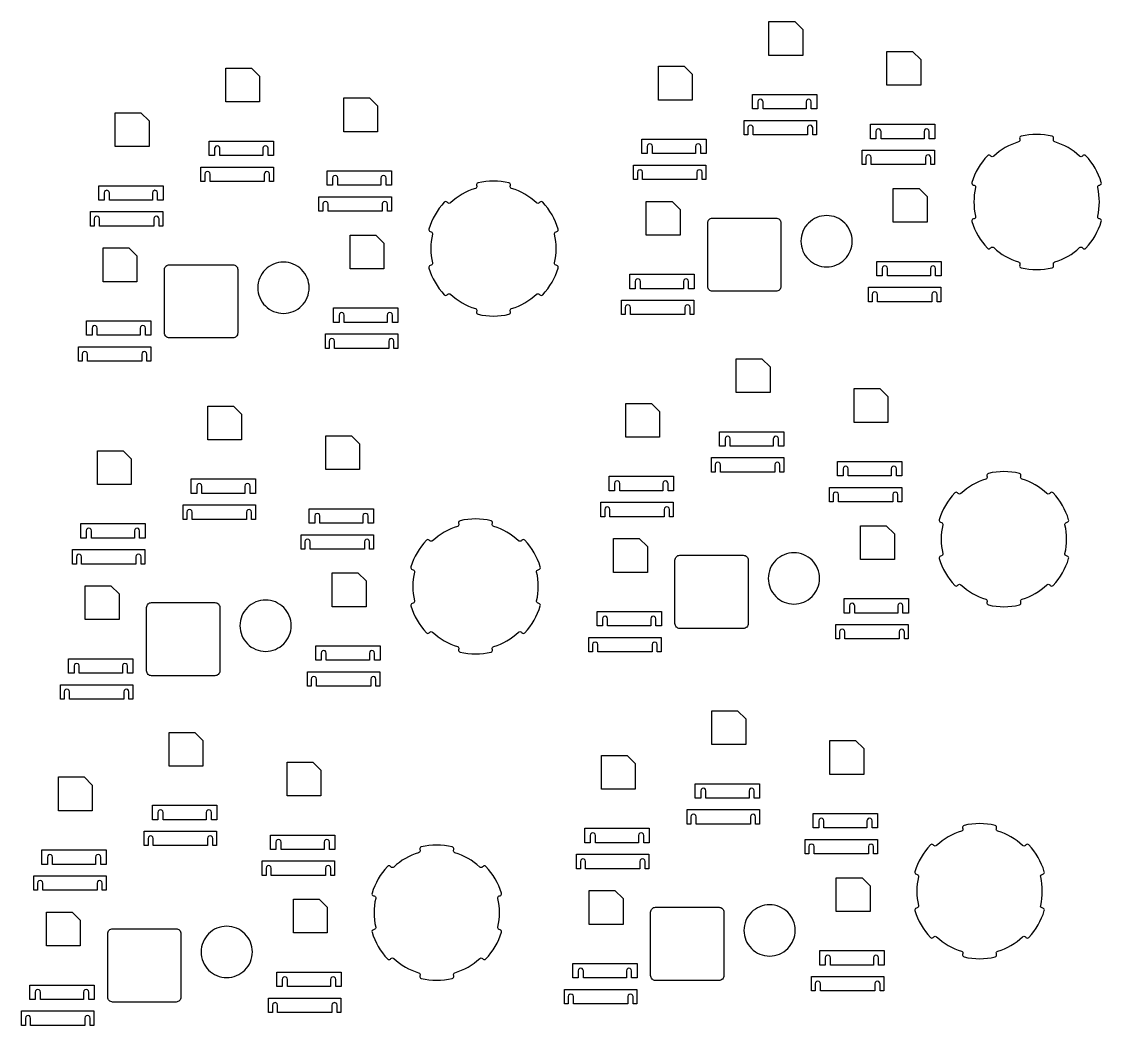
# Model space of a CAD drawing. Header units: metres. Extents: x 0 to 2897, y 0 to 2675.
# Drawn here: x 55 to 1398, y 1372 to 2621 of the extents above; entities that cross this region are included whole.
import ezdxf

# ---------------------------------------------------------------- set-up
doc = ezdxf.new("R2010")
doc.units = ezdxf.units.M

msp = doc.modelspace()

# ---------------------------------------------------------------- linework, layer by layer
at = {"color": 7}
for points in [[(984.263, 2620.927), (1016.263, 2620.927), (1026.263, 2610.927), (1026.263, 2578.927), (984.263, 2578.927), (984.263, 2620.927)], [(1130.99, 2583.915), (1162.99, 2583.915), (1172.99, 2573.915), (1172.99, 2541.915), (1130.99, 2541.915), (1130.99, 2583.915)], [(846.789, 2565.409), (878.789, 2565.409), (888.789, 2555.409), (888.789, 2523.409), (846.789, 2523.409), (846.789, 2565.409)], [(308.848, 2562.974), (340.848, 2562.974), (350.848, 2552.974), (350.848, 2520.974), (308.848, 2520.974), (308.848, 2562.974)], [(455.575, 2525.962), (487.575, 2525.962), (497.575, 2515.962), (497.575, 2483.962), (455.575, 2483.962), (455.575, 2525.962)], [(171.374, 2507.456), (203.374, 2507.456), (213.374, 2497.456), (213.374, 2465.456), (171.374, 2465.456), (171.374, 2507.456)], [(1138.921, 2413.394), (1170.921, 2413.394), (1180.921, 2403.394), (1180.921, 2371.394), (1138.921, 2371.394), (1138.921, 2413.394)], [(831.751, 2397.356), (863.751, 2397.356), (873.751, 2387.356), (873.751, 2355.356), (831.751, 2355.356), (831.751, 2397.356)], [(463.506, 2355.441), (495.506, 2355.441), (505.506, 2345.441), (505.506, 2313.441), (463.506, 2313.441), (463.506, 2355.441)], [(156.336, 2339.403), (188.336, 2339.403), (198.336, 2329.403), (198.336, 2297.403), (156.336, 2297.403), (156.336, 2339.403)], [(943.588, 2201.526), (975.588, 2201.526), (985.588, 2191.526), (985.588, 2159.526), (943.588, 2159.526), (943.588, 2201.526)], [(1090.315, 2164.514), (1122.315, 2164.514), (1132.315, 2154.514), (1132.315, 2122.514), (1090.315, 2122.514), (1090.315, 2164.514)], [(286.557, 2142.716), (318.557, 2142.716), (328.557, 2132.716), (328.557, 2100.716), (286.557, 2100.716), (286.557, 2142.716)], [(806.114, 2146.008), (838.114, 2146.008), (848.114, 2136.008), (848.114, 2104.008), (806.114, 2104.008), (806.114, 2146.008)], [(433.284, 2105.704), (465.284, 2105.704), (475.284, 2095.704), (475.284, 2063.704), (433.284, 2063.704), (433.284, 2105.704)], [(149.083, 2087.198), (181.083, 2087.198), (191.083, 2077.198), (191.083, 2045.198), (149.083, 2045.198), (149.083, 2087.198)], [(1098.246, 1993.993), (1130.246, 1993.993), (1140.246, 1983.993), (1140.246, 1951.993), (1098.246, 1951.993), (1098.246, 1993.993)], [(791.076, 1977.955), (823.076, 1977.955), (833.076, 1967.955), (833.076, 1935.955), (791.076, 1935.955), (791.076, 1977.955)], [(441.215, 1935.183), (473.215, 1935.183), (483.215, 1925.183), (483.215, 1893.183), (441.215, 1893.183), (441.215, 1935.183)], [(134.045, 1919.145), (166.045, 1919.145), (176.045, 1909.145), (176.045, 1877.145), (134.045, 1877.145), (134.045, 1919.145)], [(913.342, 1763.738), (945.342, 1763.738), (955.342, 1753.738), (955.342, 1721.738), (913.342, 1721.738), (913.342, 1763.738)], [(238.262, 1736.933), (270.262, 1736.933), (280.262, 1726.933), (280.262, 1694.933), (238.262, 1694.933), (238.262, 1736.933)], [(1060.069, 1726.726), (1092.069, 1726.726), (1102.069, 1716.726), (1102.069, 1684.726), (1060.069, 1684.726), (1060.069, 1726.726)], [(775.868, 1708.22), (807.868, 1708.22), (817.868, 1698.22), (817.868, 1666.22), (775.868, 1666.22), (775.868, 1708.22)], [(384.989, 1699.921), (416.989, 1699.921), (426.989, 1689.921), (426.989, 1657.921), (384.989, 1657.921), (384.989, 1699.921)], [(100.788, 1681.415), (132.788, 1681.415), (142.788, 1671.415), (142.788, 1639.415), (100.788, 1639.415), (100.788, 1681.415)], [(1068, 1556.205), (1100, 1556.205), (1110, 1546.205), (1110, 1514.205), (1068, 1514.205), (1068, 1556.205)], [(760.83, 1540.167), (792.83, 1540.167), (802.83, 1530.167), (802.83, 1498.167), (760.83, 1498.167), (760.83, 1540.167)], [(392.92, 1529.4), (424.92, 1529.4), (434.92, 1519.4), (434.92, 1487.4), (392.92, 1487.4), (392.92, 1529.4)], [(85.75, 1513.362), (117.75, 1513.362), (127.75, 1503.362), (127.75, 1471.362), (85.75, 1471.362), (85.75, 1513.362)]]:
    msp.add_lwpolyline(points, close=True, dxfattribs=at)
for points in [[(970.397, 2521.283), (970.397, 2512.283), (963.647, 2512.283), (963.647, 2530.283), (1043.647, 2530.283), (1043.647, 2512.283), (1036.897, 2512.283), (1036.897, 2521.283, 0.267949), (1035.271617, 2524.097404, 0.267949), (1032.021617, 2524.097404, 0.267949), (1030.396617, 2521.282821), (1030.397, 2512.283), (976.897, 2512.283), (976.897, 2521.283, 0.267949), (975.271617, 2524.097404, 0.267949), (972.021617, 2524.097404, 0.268021), (970.396928, 2521.282883)], [(958.157, 2489.029), (958.157, 2480.029), (953.407, 2480.029), (953.407, 2498.029), (1043.407, 2498.029), (1043.407, 2480.029), (1038.657, 2480.029), (1038.657, 2489.029, 0.267949), (1037.031972, 2491.843925, 0.267949), (1033.781972, 2491.843925, 0.267949), (1032.156972, 2489.029343), (1032.157, 2480.029), (964.657, 2480.029), (964.657, 2489.029, 0.267949), (963.031972, 2491.843925, 0.267949), (959.781972, 2491.843925, 0.267939), (958.156928, 2489.028883)], [(1117.124, 2484.271), (1117.124, 2475.271), (1110.374, 2475.271), (1110.374, 2493.271), (1190.374, 2493.271), (1190.374, 2475.271), (1183.624, 2475.271), (1183.624, 2484.271, 0.267949), (1181.99843, 2487.085235, 0.267949), (1178.74843, 2487.085235, 0.267949), (1177.12343, 2484.270652), (1177.124, 2475.271), (1123.624, 2475.271), (1123.624, 2484.271, 0.267949), (1121.99843, 2487.085235, 0.267949), (1118.74843, 2487.085235, 0.268064), (1117.123928, 2484.270883)], [(294.982, 2463.33), (294.982, 2454.33), (288.232, 2454.33), (288.232, 2472.33), (368.232, 2472.33), (368.232, 2454.33), (361.482, 2454.33), (361.482, 2463.33, 0.267949), (359.85687, 2466.144977, 0.267949), (356.60687, 2466.144977, 0.267949), (354.98187, 2463.330394), (354.982, 2454.33), (301.482, 2454.33), (301.482, 2463.33, 0.267949), (299.85687, 2466.144977, 0.267949), (296.60687, 2466.144977, 0.268021), (294.982181, 2463.330456)], [(832.923, 2465.765), (832.923, 2456.765), (826.173, 2456.765), (826.173, 2474.765), (906.173, 2474.765), (906.173, 2456.765), (899.423, 2456.765), (899.423, 2465.765, 0.267949), (897.797846, 2468.57915, 0.267949), (894.547846, 2468.57915, 0.267949), (892.922846, 2465.764568), (892.923, 2456.765), (839.423, 2456.765), (839.423, 2465.765, 0.267949), (837.797846, 2468.57915, 0.267949), (834.547846, 2468.57915, 0.267968), (832.922928, 2465.764883)], [(1393.1, 2414.448, -0.405145), (1394.886562, 2417.434425), (1395.853, 2417.693, 0.202902), (1397.389883, 2418.891539, 0.202902), (1397.59973, 2420.828999, 0.116077), (1378.35805, 2454.156567, 0.202902), (1376.575237, 2454.943563, 0.202902), (1374.769122, 2454.211625), (1374.062, 2453.504, -0.405145), (1370.581897, 2453.450134, 0.115884), (1339.685007, 2471.288461, -0.405145), (1337.991922, 2474.329064), (1338.251, 2475.295, 0.202902), (1337.981685, 2477.225561, 0.202902), (1336.408719, 2478.376024, 0.116077), (1297.925359, 2478.376024, 0.202902), (1296.352393, 2477.225561, 0.202902), (1296.083213, 2475.29545), (1296.342, 2474.329, -0.405145), (1294.649071, 2471.288461, 0.115884), (1263.752181, 2453.450134, -0.405145), (1260.272399, 2453.504181), (1259.565, 2454.211, 0.202902), (1257.758841, 2454.943563, 0.202902), (1255.976028, 2454.156567, 0.116077), (1236.734347, 2420.828999, 0.202902), (1236.944195, 2418.891539, 0.202902), (1238.48113, 2417.693367), (1239.448, 2417.434, -0.405145), (1241.234213, 2414.447869, 0.115884), (1241.234213, 2378.771214, -0.405145), (1239.447516, 2375.784658), (1238.481, 2375.525, 0.202902), (1236.944195, 2374.327543, 0.202902), (1236.734347, 2372.390084, 0.116077), (1255.976028, 2339.062516, 0.202902), (1257.758841, 2338.275519, 0.202902), (1259.564956, 2339.007458), (1260.272, 2339.715, -0.405145), (1263.752181, 2339.768949, 0.115884), (1294.649071, 2321.930621, -0.405145), (1296.342156, 2318.890018), (1296.083, 2317.923, 0.202902), (1296.352393, 2315.993521, 0.202902), (1297.925359, 2314.843058, 0.116077), (1336.408719, 2314.843058, 0.202902), (1337.981685, 2315.993521, 0.202902), (1338.250865, 2317.923632), (1337.992, 2318.89, -0.405145), (1339.685007, 2321.930621, 0.115884), (1370.581897, 2339.768949, -0.405145), (1374.061678, 2339.714902), (1374.769, 2339.007, 0.202902), (1376.575237, 2338.275519, 0.202902), (1378.35805, 2339.062516, 0.116077), (1397.59973, 2372.390084, 0.202902), (1397.389883, 2374.327543, 0.202902), (1395.852948, 2375.525715), (1394.887, 2375.784, -0.405145), (1393.099865, 2378.771214, 0.115881), (1393.099932, 2414.448283)], [(1104.884, 2452.017), (1104.884, 2443.017), (1100.134, 2443.017), (1100.134, 2461.017), (1190.134, 2461.017), (1190.134, 2443.017), (1185.384, 2443.017), (1185.384, 2452.017, 0.267949), (1183.758785, 2454.831756, 0.267949), (1180.508785, 2454.831756, 0.267949), (1178.883785, 2452.017174), (1178.884, 2443.017), (1111.384, 2443.017), (1111.384, 2452.017, 0.267949), (1109.758785, 2454.831756, 0.267949), (1106.508785, 2454.831756, 0.267982), (1104.883928, 2452.016883)], [(282.742, 2431.076), (282.742, 2422.076), (277.992, 2422.076), (277.992, 2440.076), (367.992, 2440.076), (367.992, 2422.076), (363.242, 2422.076), (363.242, 2431.076, 0.267949), (361.617225, 2433.891498, 0.267949), (358.367225, 2433.891498, 0.267949), (356.742225, 2431.076916), (356.742, 2422.076), (289.242, 2422.076), (289.242, 2431.076, 0.267949), (287.617225, 2433.891498, 0.267949), (284.367225, 2433.891498, 0.267939), (282.742181, 2431.076456)], [(441.709, 2426.318), (441.709, 2417.318), (434.959, 2417.318), (434.959, 2435.318), (514.959, 2435.318), (514.959, 2417.318), (508.209, 2417.318), (508.209, 2426.318, 0.267949), (506.583683, 2429.132808, 0.267949), (503.333683, 2429.132808, 0.267949), (501.708683, 2426.318225), (501.709, 2417.318), (448.209, 2417.318), (448.209, 2426.318, 0.267949), (446.583683, 2429.132808, 0.267949), (443.333683, 2429.132808, 0.268064), (441.709181, 2426.318456)], [(820.683, 2433.511), (820.683, 2424.511), (815.933, 2424.511), (815.933, 2442.511), (905.933, 2442.511), (905.933, 2424.511), (901.183, 2424.511), (901.183, 2433.511, 0.267949), (899.558201, 2436.325672, 0.267949), (896.308201, 2436.325672, 0.267949), (894.683201, 2433.511089), (894.683, 2424.511), (827.183, 2424.511), (827.183, 2433.511, 0.267949), (825.558201, 2436.325672, 0.267949), (822.308201, 2436.325672, 0.267886), (820.682928, 2433.510883)], [(717.685, 2356.496, -0.405145), (719.471815, 2359.481998), (720.438, 2359.741, 0.202902), (721.975136, 2360.939112, 0.202902), (722.184983, 2362.876572, 0.116077), (702.943303, 2396.20414, 0.202902), (701.16049, 2396.991136, 0.202902), (699.354375, 2396.259198), (698.647, 2395.552, -0.405145), (695.16715, 2395.497707, 0.115884), (664.27026, 2413.336034, -0.405145), (662.577175, 2416.376637), (662.836, 2417.343, 0.202902), (662.566938, 2419.273134, 0.202902), (660.993972, 2420.423597, 0.116077), (622.510612, 2420.423597, 0.202902), (620.937646, 2419.273134, 0.202902), (620.668466, 2417.343023), (620.927, 2416.377, -0.405145), (619.234324, 2413.336034, 0.115884), (588.337434, 2395.497707, -0.405145), (584.857652, 2395.551754), (584.15, 2396.259, 0.202902), (582.344094, 2396.991136, 0.202902), (580.561281, 2396.20414, 0.116077), (561.3196, 2362.876572, 0.202902), (561.529448, 2360.939112, 0.202902), (563.066383, 2359.74094), (564.033, 2359.482, -0.405145), (565.819466, 2356.495442, 0.115884), (565.819466, 2320.818787, -0.405145), (564.032769, 2317.832231), (563.066, 2317.573, 0.202902), (561.529448, 2316.375116, 0.202902), (561.3196, 2314.437657, 0.116077), (580.561281, 2281.110089, 0.202902), (582.344094, 2280.323092, 0.202902), (584.150209, 2281.055031), (584.857, 2281.763, -0.405145), (588.337434, 2281.816522, 0.115884), (619.234324, 2263.978194, -0.405145), (620.927409, 2260.937591), (620.668, 2259.971, 0.202902), (620.937646, 2258.041094, 0.202902), (622.510612, 2256.890631, 0.116077), (660.993972, 2256.890631, 0.202902), (662.566938, 2258.041094, 0.202902), (662.836118, 2259.971205), (662.577, 2260.938, -0.405145), (664.27026, 2263.978194, 0.115884), (695.16715, 2281.816522, -0.405145), (698.646931, 2281.762475), (699.354, 2281.055, 0.202902), (701.16049, 2280.323092, 0.202902), (702.943303, 2281.110089, 0.116077), (722.184983, 2314.437657, 0.202902), (721.975136, 2316.375116, 0.202902), (720.438201, 2317.573288), (719.472, 2317.832, -0.405145), (717.685118, 2320.818787, 0.115881), (717.685185, 2356.495856)], [(157.508, 2407.812), (157.508, 2398.812), (150.758, 2398.812), (150.758, 2416.812), (230.758, 2416.812), (230.758, 2398.812), (224.008, 2398.812), (224.008, 2407.812, 0.267949), (222.383099, 2410.626723, 0.267949), (219.133099, 2410.626723, 0.267949), (217.508099, 2407.812141), (217.508, 2398.812), (164.008, 2398.812), (164.008, 2407.812, 0.267949), (162.383099, 2410.626723, 0.267949), (159.133099, 2410.626723, 0.267968), (157.508181, 2407.812456)], [(429.469, 2394.064), (429.469, 2385.064), (424.719, 2385.064), (424.719, 2403.064), (514.719, 2403.064), (514.719, 2385.064), (509.969, 2385.064), (509.969, 2394.064, 0.267949), (508.344038, 2396.879329, 0.267949), (505.094038, 2396.879329, 0.267949), (503.469038, 2394.064747), (503.469, 2385.064), (435.969, 2385.064), (435.969, 2394.064, 0.267949), (434.344038, 2396.879329, 0.267949), (431.094038, 2396.879329, 0.267982), (429.469181, 2394.064456)], [(145.268, 2375.558), (145.268, 2366.558), (140.518, 2366.558), (140.518, 2384.558), (230.518, 2384.558), (230.518, 2366.558), (225.768, 2366.558), (225.768, 2375.558, 0.267949), (224.143454, 2378.373245, 0.267949), (220.893454, 2378.373245, 0.267949), (219.268454, 2375.558662), (219.268, 2366.558), (151.768, 2366.558), (151.768, 2375.558, 0.267949), (150.143454, 2378.373245, 0.267949), (146.893454, 2378.373245, 0.267886), (145.268181, 2375.558456)], [(1087.88, 2347.81, 0.198913), (1078.536864, 2370.366622, 0.198913), (1055.980151, 2379.71006, 0.198913), (1033.423438, 2370.366773, 0.198913), (1024.080151, 2347.81006, 0.198913), (1033.423438, 2325.253347, 0.198913), (1055.980151, 2315.91006, 0.198913), (1078.536864, 2325.253347, 0.198916), (1087.880044, 2347.809802)], [(914.093, 2376.55), (993.093, 2376.55, -0.198912), (997.335541, 2374.792977, -0.198912), (999.0929, 2370.550336), (999.093, 2291.55, -0.198913), (997.335435, 2287.307588, -0.198913), (993.0929, 2285.550336), (914.093, 2285.55, -0.198913), (909.850151, 2287.307588, -0.198913), (908.0929, 2291.550336), (908.093, 2370.55, -0.198912), (909.850259, 2374.792977, -0.198954), (914.092793, 2376.550078)], [(238.678, 2318.598), (317.678, 2318.598, -0.198912), (321.920794, 2316.840551, -0.198912), (323.678153, 2312.59791), (323.678, 2233.598, -0.198913), (321.920688, 2229.355161, -0.198913), (317.678153, 2227.59791), (238.678, 2227.598, -0.198913), (234.435404, 2229.355161, -0.198913), (232.678153, 2233.59791), (232.678, 2312.598, -0.198912), (234.435512, 2316.840551, -0.198954), (238.678046, 2318.597652)], [(412.465, 2289.857, 0.198913), (403.122117, 2312.414195, 0.198913), (380.565404, 2321.757633, 0.198913), (358.00869, 2312.414347, 0.198913), (348.665404, 2289.857633, 0.198913), (358.00869, 2267.30092, 0.198913), (380.565404, 2257.957633, 0.198913), (403.122117, 2267.30092, 0.198916), (412.465297, 2289.857375)], [(1125.055, 2313.75), (1125.055, 2304.75), (1118.305, 2304.75), (1118.305, 2322.75), (1198.305, 2322.75), (1198.305, 2304.75), (1191.555, 2304.75), (1191.555, 2313.75, 0.267949), (1189.929609, 2316.564885, 0.267949), (1186.679609, 2316.564885, 0.267949), (1185.054609, 2313.750302), (1185.055, 2304.75), (1131.555, 2304.75), (1131.555, 2313.75, 0.267949), (1129.929609, 2316.564885, 0.267949), (1126.679609, 2316.564885, 0.268023), (1125.054928, 2313.749883)], [(817.885, 2297.712), (817.885, 2288.712), (811.135, 2288.712), (811.135, 2306.712), (891.135, 2306.712), (891.135, 2288.712), (884.385, 2288.712), (884.385, 2297.712, 0.267949), (882.759573, 2300.526944, 0.267949), (879.509573, 2300.526944, 0.267949), (877.884573, 2297.712362), (877.885, 2288.712), (824.385, 2288.712), (824.385, 2297.712, 0.267949), (822.759573, 2300.526944, 0.267949), (819.509573, 2300.526944, 0.268031), (817.884928, 2297.711883)], [(1112.815, 2281.497), (1112.815, 2272.497), (1108.065, 2272.497), (1108.065, 2290.497), (1198.065, 2290.497), (1198.065, 2272.497), (1193.315, 2272.497), (1193.315, 2281.497, 0.267949), (1191.689964, 2284.311406, 0.267949), (1188.439964, 2284.311406, 0.267949), (1186.814964, 2281.496823), (1186.815, 2272.497), (1119.315, 2272.497), (1119.315, 2281.497, 0.267949), (1117.689964, 2284.311406, 0.267949), (1114.439964, 2284.311406, 0.267941), (1112.814928, 2281.496883)], [(805.645, 2265.459), (805.645, 2256.459), (800.895, 2256.459), (800.895, 2274.459), (890.895, 2274.459), (890.895, 2256.459), (886.145, 2256.459), (886.145, 2265.459, 0.267949), (884.519928, 2268.273466, 0.267949), (881.269928, 2268.273466, 0.267949), (879.644928, 2265.458883), (879.645, 2256.459), (812.145, 2256.459), (812.145, 2265.459, 0.267949), (810.519928, 2268.273466, 0.267949), (807.269928, 2268.273466, 0.267949), (805.644928, 2265.458883)], [(449.64, 2255.797), (449.64, 2246.797), (442.89, 2246.797), (442.89, 2264.797), (522.89, 2264.797), (522.89, 2246.797), (516.14, 2246.797), (516.14, 2255.797, 0.267949), (514.514862, 2258.612458, 0.267949), (511.264862, 2258.612458, 0.267949), (509.639862, 2255.797875), (509.64, 2246.797), (456.14, 2246.797), (456.14, 2255.797, 0.267949), (454.514862, 2258.612458, 0.267949), (451.264862, 2258.612458, 0.268023), (449.640181, 2255.797456)], [(142.47, 2239.759), (142.47, 2230.759), (135.72, 2230.759), (135.72, 2248.759), (215.72, 2248.759), (215.72, 2230.759), (208.97, 2230.759), (208.97, 2239.759, 0.267949), (207.344826, 2242.574517, 0.267949), (204.094826, 2242.574517, 0.267949), (202.469826, 2239.759935), (202.47, 2230.759), (148.97, 2230.759), (148.97, 2239.759, 0.267949), (147.344826, 2242.574517, 0.267949), (144.094826, 2242.574517, 0.268031), (142.470181, 2239.759456)], [(437.4, 2223.544), (437.4, 2214.544), (432.65, 2214.544), (432.65, 2232.544), (522.65, 2232.544), (522.65, 2214.544), (517.9, 2214.544), (517.9, 2223.544, 0.267949), (516.275217, 2226.358979, 0.267949), (513.025217, 2226.358979, 0.267949), (511.400217, 2223.544396), (511.4, 2214.544), (443.9, 2214.544), (443.9, 2223.544, 0.267949), (442.275217, 2226.358979, 0.267949), (439.025217, 2226.358979, 0.267941), (437.400181, 2223.544456)], [(130.23, 2207.506), (130.23, 2198.506), (125.48, 2198.506), (125.48, 2216.506), (215.48, 2216.506), (215.48, 2198.506), (210.73, 2198.506), (210.73, 2207.506, 0.267949), (209.105181, 2210.321039, 0.267949), (205.855181, 2210.321039, 0.267949), (204.230181, 2207.506456), (204.23, 2198.506), (136.73, 2198.506), (136.73, 2207.506, 0.267949), (135.105181, 2210.321039, 0.267949), (131.855181, 2210.321039, 0.267949), (130.230181, 2207.506456)], [(929.722, 2101.882), (929.722, 2092.882), (922.972, 2092.882), (922.972, 2110.882), (1002.972, 2110.882), (1002.972, 2092.882), (996.222, 2092.882), (996.222, 2101.882, 0.267949), (994.59619, 2104.696197, 0.267949), (991.34619, 2104.696197, 0.267949), (989.72119, 2101.881614), (989.722, 2092.882), (936.222, 2092.882), (936.222, 2101.882, 0.267949), (934.59619, 2104.696197, 0.267949), (931.34619, 2104.696197, 0.268021), (929.721501, 2101.881676)], [(917.482, 2069.628), (917.482, 2060.628), (912.732, 2060.628), (912.732, 2078.628), (1002.732, 2078.628), (1002.732, 2060.628), (997.982, 2060.628), (997.982, 2069.628, 0.267949), (996.356545, 2072.442718, 0.267949), (993.106545, 2072.442718, 0.267949), (991.481545, 2069.628136), (991.482, 2060.628), (923.982, 2060.628), (923.982, 2069.628, 0.267949), (922.356545, 2072.442718, 0.267949), (919.106545, 2072.442718, 0.267939), (917.481501, 2069.627676)], [(1076.449, 2064.87), (1076.449, 2055.87), (1069.699, 2055.87), (1069.699, 2073.87), (1149.699, 2073.87), (1149.699, 2055.87), (1142.949, 2055.87), (1142.949, 2064.87, 0.267949), (1141.323003, 2067.684028, 0.267949), (1138.073003, 2067.684028, 0.267949), (1136.448003, 2064.869445), (1136.449, 2055.87), (1082.949, 2055.87), (1082.949, 2064.87, 0.267949), (1081.323003, 2067.684028, 0.267949), (1078.073003, 2067.684028, 0.268064), (1076.448501, 2064.869676)], [(792.248, 2046.364), (792.248, 2037.364), (785.498, 2037.364), (785.498, 2055.364), (865.498, 2055.364), (865.498, 2037.364), (858.748, 2037.364), (858.748, 2046.364, 0.267949), (857.122419, 2049.177943, 0.267949), (853.872419, 2049.177943, 0.267949), (852.247419, 2046.363361), (852.248, 2037.364), (798.748, 2037.364), (798.748, 2046.364, 0.267949), (797.122419, 2049.177943, 0.267949), (793.872419, 2049.177943, 0.267968), (792.247501, 2046.363676)], [(1352.425, 1995.047, -0.405145), (1354.211135, 1998.033218), (1355.178, 1998.292, 0.202902), (1356.714456, 1999.490332, 0.202902), (1356.924303, 2001.427792, 0.116077), (1337.682623, 2034.75536, 0.202902), (1335.89981, 2035.542356, 0.202902), (1334.093695, 2034.810418), (1333.387, 2034.103, -0.405145), (1329.90647, 2034.048927, 0.115884), (1299.00958, 2051.887254, -0.405145), (1297.316495, 2054.927857), (1297.576, 2055.894, 0.202902), (1297.306258, 2057.824354, 0.202902), (1295.733292, 2058.974817, 0.116077), (1257.249932, 2058.974817, 0.202902), (1255.676966, 2057.824354, 0.202902), (1255.407786, 2055.894243), (1255.667, 2054.928, -0.405145), (1253.973644, 2051.887254, 0.115884), (1223.076754, 2034.048927, -0.405145), (1219.596972, 2034.102974), (1218.89, 2034.81, 0.202902), (1217.083414, 2035.542356, 0.202902), (1215.300601, 2034.75536, 0.116077), (1196.05892, 2001.427792, 0.202902), (1196.268768, 1999.490332, 0.202902), (1197.805703, 1998.29216), (1198.773, 1998.033, -0.405145), (1200.558786, 1995.046662, 0.115884), (1200.558786, 1959.370007, -0.405145), (1198.772089, 1956.383451), (1197.806, 1956.124, 0.202902), (1196.268768, 1954.926336, 0.202902), (1196.05892, 1952.988877, 0.116077), (1215.300601, 1919.661309, 0.202902), (1217.083414, 1918.874312, 0.202902), (1218.889529, 1919.606251), (1219.597, 1920.314, -0.405145), (1223.076754, 1920.367742, 0.115884), (1253.973644, 1902.529414, -0.405145), (1255.666729, 1899.488811), (1255.408, 1898.522, 0.202902), (1255.676966, 1896.592314, 0.202902), (1257.249932, 1895.441851, 0.116077), (1295.733292, 1895.441851, 0.202902), (1297.306258, 1896.592314, 0.202902), (1297.575438, 1898.522425), (1297.317, 1899.489, -0.405145), (1299.00958, 1902.529414, 0.115884), (1329.90647, 1920.367742, -0.405145), (1333.386251, 1920.313695), (1334.094, 1919.606, 0.202902), (1335.89981, 1918.874312, 0.202902), (1337.682623, 1919.661309, 0.116077), (1356.924303, 1952.988877, 0.202902), (1356.714456, 1954.926336, 0.202902), (1355.177521, 1956.124508), (1354.212, 1956.383, -0.405145), (1352.424438, 1959.370007, 0.115881), (1352.424505, 1995.047076)], [(272.691, 2043.072), (272.691, 2034.072), (265.941, 2034.072), (265.941, 2052.072), (345.941, 2052.072), (345.941, 2034.072), (339.191, 2034.072), (339.191, 2043.072, 0.267949), (337.565448, 2045.886961, 0.267949), (334.315448, 2045.886961, 0.267949), (332.690448, 2043.072378), (332.691, 2034.072), (279.191, 2034.072), (279.191, 2043.072, 0.267949), (277.565448, 2045.886961, 0.267949), (274.315448, 2045.886961, 0.268021), (272.690759, 2043.07244)], [(1064.209, 2032.616), (1064.209, 2023.616), (1059.459, 2023.616), (1059.459, 2041.616), (1149.459, 2041.616), (1149.459, 2023.616), (1144.709, 2023.616), (1144.709, 2032.616, 0.267949), (1143.083358, 2035.430549, 0.267949), (1139.833358, 2035.430549, 0.267949), (1138.208358, 2032.615967), (1138.209, 2023.616), (1070.709, 2023.616), (1070.709, 2032.616, 0.267949), (1069.083358, 2035.430549, 0.267949), (1065.833358, 2035.430549, 0.267982), (1064.208501, 2032.615676)], [(260.451, 2010.818), (260.451, 2001.818), (255.701, 2001.818), (255.701, 2019.818), (345.701, 2019.818), (345.701, 2001.818), (340.951, 2001.818), (340.951, 2010.818, 0.267949), (339.325803, 2013.633482, 0.267949), (336.075803, 2013.633482, 0.267949), (334.450803, 2010.8189), (334.451, 2001.818), (266.951, 2001.818), (266.951, 2010.818, 0.267949), (265.325803, 2013.633482, 0.267949), (262.075803, 2013.633482, 0.267939), (260.450759, 2010.81844)], [(419.418, 2006.06), (419.418, 1997.06), (412.668, 1997.06), (412.668, 2015.06), (492.668, 2015.06), (492.668, 1997.06), (485.918, 1997.06), (485.918, 2006.06, 0.267949), (484.292261, 2008.874792, 0.267949), (481.042261, 2008.874792, 0.267949), (479.417261, 2006.060209), (479.418, 1997.06), (425.918, 1997.06), (425.918, 2006.06, 0.267949), (424.292261, 2008.874792, 0.267949), (421.042261, 2008.874792, 0.268064), (419.417759, 2006.06044)], [(780.008, 2014.11), (780.008, 2005.11), (775.258, 2005.11), (775.258, 2023.11), (865.258, 2023.11), (865.258, 2005.11), (860.508, 2005.11), (860.508, 2014.11, 0.267949), (858.882774, 2016.924465, 0.267949), (855.632774, 2016.924465, 0.267949), (854.007774, 2014.109882), (854.008, 2005.11), (786.508, 2005.11), (786.508, 2014.11, 0.267949), (784.882774, 2016.924465, 0.267949), (781.632774, 2016.924465, 0.267886), (780.007501, 2014.109676)], [(695.394, 1936.238, -0.405145), (697.180394, 1939.223981), (698.147, 1939.483, 0.202902), (699.683715, 1940.681095, 0.202902), (699.893562, 1942.618555, 0.116077), (680.651882, 1975.946123, 0.202902), (678.869069, 1976.733119, 0.202902), (677.062954, 1976.001181), (676.356, 1975.294, -0.405145), (672.875729, 1975.23969, 0.115884), (641.978839, 1993.078017, -0.405145), (640.285754, 1996.11862), (640.545, 1997.085, 0.202902), (640.275517, 1999.015117, 0.202902), (638.702551, 2000.16558, 0.116077), (600.219191, 2000.16558, 0.202902), (598.646225, 1999.015117, 0.202902), (598.377045, 1997.085006), (598.636, 1996.119, -0.405145), (596.942903, 1993.078017, 0.115884), (566.046013, 1975.23969, -0.405145), (562.566231, 1975.293737), (561.859, 1976.001, 0.202902), (560.052673, 1976.733119, 0.202902), (558.26986, 1975.946123, 0.116077), (539.028179, 1942.618555, 0.202902), (539.238027, 1940.681095, 0.202902), (540.774962, 1939.482923), (541.742, 1939.224, -0.405145), (543.528045, 1936.237425, 0.115884), (543.528045, 1900.56077, -0.405145), (541.741348, 1897.574214), (540.775, 1897.315, 0.202902), (539.238027, 1896.117099, 0.202902), (539.028179, 1894.17964, 0.116077), (558.26986, 1860.852072, 0.202902), (560.052673, 1860.065075, 0.202902), (561.858788, 1860.797014), (562.566, 1861.505, -0.405145), (566.046013, 1861.558505, 0.115884), (596.942903, 1843.720177, -0.405145), (598.635988, 1840.679574), (598.377, 1839.713, 0.202902), (598.646225, 1837.783077, 0.202902), (600.219191, 1836.632614, 0.116077), (638.702551, 1836.632614, 0.202902), (640.275517, 1837.783077, 0.202902), (640.544697, 1839.713188), (640.286, 1840.68, -0.405145), (641.978839, 1843.720177, 0.115884), (672.875729, 1861.558505, -0.405145), (676.35551, 1861.504458), (677.063, 1860.797, 0.202902), (678.869069, 1860.065075, 0.202902), (680.651882, 1860.852072, 0.116077), (699.893562, 1894.17964, 0.202902), (699.683715, 1896.117099, 0.202902), (698.14678, 1897.315271), (697.181, 1897.574, -0.405145), (695.393697, 1900.56077, 0.115881), (695.393764, 1936.237839)], [(135.217, 1987.554), (135.217, 1978.554), (128.467, 1978.554), (128.467, 1996.554), (208.467, 1996.554), (208.467, 1978.554), (201.717, 1978.554), (201.717, 1987.554, 0.267949), (200.091677, 1990.368707, 0.267949), (196.841677, 1990.368707, 0.267949), (195.216677, 1987.554125), (195.217, 1978.554), (141.717, 1978.554), (141.717, 1987.554, 0.267949), (140.091677, 1990.368707, 0.267949), (136.841677, 1990.368707, 0.267968), (135.216759, 1987.55444)], [(407.178, 1973.806), (407.178, 1964.806), (402.428, 1964.806), (402.428, 1982.806), (492.428, 1982.806), (492.428, 1964.806), (487.678, 1964.806), (487.678, 1973.806, 0.267949), (486.052616, 1976.621313, 0.267949), (482.802616, 1976.621313, 0.267949), (481.177616, 1973.806731), (481.178, 1964.806), (413.678, 1964.806), (413.678, 1973.806, 0.267949), (412.052616, 1976.621313, 0.267949), (408.802616, 1976.621313, 0.267982), (407.177759, 1973.80644)], [(122.977, 1955.3), (122.977, 1946.3), (118.227, 1946.3), (118.227, 1964.3), (208.227, 1964.3), (208.227, 1946.3), (203.477, 1946.3), (203.477, 1955.3, 0.267949), (201.852032, 1958.115229, 0.267949), (198.602032, 1958.115229, 0.267949), (196.977032, 1955.300646), (196.977, 1946.3), (129.477, 1946.3), (129.477, 1955.3, 0.267949), (127.852032, 1958.115229, 0.267949), (124.602032, 1958.115229, 0.267886), (122.976759, 1955.30044)], [(873.417, 1957.149), (952.417, 1957.149, -0.198912), (956.660114, 1955.391771, -0.198912), (958.417473, 1951.14913), (958.417, 1872.149, -0.198913), (956.660009, 1867.906381, -0.198913), (952.417473, 1866.14913), (873.417, 1866.149, -0.198913), (869.174725, 1867.906381, -0.198913), (867.417473, 1872.14913), (867.417, 1951.149, -0.198912), (869.174832, 1955.391771, -0.198954), (873.417366, 1957.148872)], [(1047.205, 1928.409, 0.198913), (1037.861437, 1950.965416, 0.198913), (1015.304724, 1960.308854, 0.198913), (992.748011, 1950.965567, 0.198913), (983.404724, 1928.408854, 0.198913), (992.748011, 1905.85214, 0.198913), (1015.304724, 1896.508854, 0.198913), (1037.861437, 1905.85214, 0.198916), (1047.204617, 1928.408596)], [(216.387, 1898.34), (295.387, 1898.34, -0.198912), (299.629373, 1896.582534, -0.198912), (301.386732, 1892.339893), (301.387, 1813.34, -0.198913), (299.629267, 1809.097144, -0.198913), (295.386732, 1807.339893), (216.387, 1807.34, -0.198913), (212.143983, 1809.097144, -0.198913), (210.386732, 1813.339893), (210.387, 1892.34, -0.198912), (212.144091, 1896.582534, -0.198954), (216.386625, 1898.339635)], [(390.174, 1869.599, 0.198913), (380.830696, 1892.156179, 0.198913), (358.273982, 1901.499617, 0.198913), (335.717269, 1892.15633, 0.198913), (326.373982, 1869.599617, 0.198913), (335.717269, 1847.042904, 0.198913), (358.273982, 1837.699617, 0.198913), (380.830696, 1847.042904, 0.198916), (390.173875, 1869.599359)], [(1084.38, 1894.349), (1084.38, 1885.349), (1077.63, 1885.349), (1077.63, 1903.349), (1157.63, 1903.349), (1157.63, 1885.349), (1150.88, 1885.349), (1150.88, 1894.349, 0.267949), (1149.254182, 1897.163678, 0.267949), (1146.004182, 1897.163678, 0.267949), (1144.379182, 1894.349095), (1144.38, 1885.349), (1090.88, 1885.349), (1090.88, 1894.349, 0.267949), (1089.254182, 1897.163678, 0.267949), (1086.004182, 1897.163678, 0.268023), (1084.379501, 1894.348676)], [(777.21, 1878.311), (777.21, 1869.311), (770.46, 1869.311), (770.46, 1887.311), (850.46, 1887.311), (850.46, 1869.311), (843.71, 1869.311), (843.71, 1878.311, 0.267949), (842.084146, 1881.125737, 0.267949), (838.834146, 1881.125737, 0.267949), (837.209146, 1878.311155), (837.21, 1869.311), (783.71, 1869.311), (783.71, 1878.311, 0.267949), (782.084146, 1881.125737, 0.267949), (778.834146, 1881.125737, 0.268031), (777.209501, 1878.310676)], [(1072.14, 1862.096), (1072.14, 1853.096), (1067.39, 1853.096), (1067.39, 1871.096), (1157.39, 1871.096), (1157.39, 1853.096), (1152.64, 1853.096), (1152.64, 1862.096, 0.267949), (1151.014537, 1864.910199, 0.267949), (1147.764537, 1864.910199, 0.267949), (1146.139537, 1862.095616), (1146.14, 1853.096), (1078.64, 1853.096), (1078.64, 1862.096, 0.267949), (1077.014537, 1864.910199, 0.267949), (1073.764537, 1864.910199, 0.267941), (1072.139501, 1862.095676)], [(764.97, 1846.058), (764.97, 1837.058), (760.22, 1837.058), (760.22, 1855.058), (850.22, 1855.058), (850.22, 1837.058), (845.47, 1837.058), (845.47, 1846.058, 0.267949), (843.844501, 1848.872259, 0.267949), (840.594501, 1848.872259, 0.267949), (838.969501, 1846.057676), (838.97, 1837.058), (771.47, 1837.058), (771.47, 1846.058, 0.267949), (769.844501, 1848.872259, 0.267949), (766.594501, 1848.872259, 0.267949), (764.969501, 1846.057676)], [(427.349, 1835.539), (427.349, 1826.539), (420.599, 1826.539), (420.599, 1844.539), (500.599, 1844.539), (500.599, 1826.539), (493.849, 1826.539), (493.849, 1835.539, 0.267949), (492.22344, 1838.354442, 0.267949), (488.97344, 1838.354442, 0.267949), (487.34844, 1835.539859), (487.349, 1826.539), (433.849, 1826.539), (433.849, 1835.539, 0.267949), (432.22344, 1838.354442, 0.267949), (428.97344, 1838.354442, 0.268023), (427.348759, 1835.53944)], [(120.179, 1819.501), (120.179, 1810.501), (113.429, 1810.501), (113.429, 1828.501), (193.429, 1828.501), (193.429, 1810.501), (186.679, 1810.501), (186.679, 1819.501, 0.267949), (185.053404, 1822.316501, 0.267949), (181.803404, 1822.316501, 0.267949), (180.178404, 1819.501919), (180.179, 1810.501), (126.679, 1810.501), (126.679, 1819.501, 0.267949), (125.053404, 1822.316501, 0.267949), (121.803404, 1822.316501, 0.268031), (120.178759, 1819.50144)], [(415.109, 1803.286), (415.109, 1794.286), (410.359, 1794.286), (410.359, 1812.286), (500.359, 1812.286), (500.359, 1794.286), (495.609, 1794.286), (495.609, 1803.286, 0.267949), (493.983795, 1806.100963, 0.267949), (490.733795, 1806.100963, 0.267949), (489.108795, 1803.28638), (489.109, 1794.286), (421.609, 1794.286), (421.609, 1803.286, 0.267949), (419.983795, 1806.100963, 0.267949), (416.733795, 1806.100963, 0.267941), (415.108759, 1803.28644)], [(107.939, 1787.248), (107.939, 1778.248), (103.189, 1778.248), (103.189, 1796.248), (193.189, 1796.248), (193.189, 1778.248), (188.439, 1778.248), (188.439, 1787.248, 0.267949), (186.813759, 1790.063023, 0.267949), (183.563759, 1790.063023, 0.267949), (181.938759, 1787.24844), (181.939, 1778.248), (114.439, 1778.248), (114.439, 1787.248, 0.267949), (112.813759, 1790.063023, 0.267949), (109.563759, 1790.063023, 0.267949), (107.938759, 1787.24844)], [(899.476, 1664.094), (899.476, 1655.094), (892.726, 1655.094), (892.726, 1673.094), (972.726, 1673.094), (972.726, 1655.094), (965.976, 1655.094), (965.976, 1664.094, 0.267949), (964.350878, 1666.90893, 0.267949), (961.100878, 1666.90893, 0.267949), (959.475878, 1664.094347), (959.476, 1655.094), (905.976, 1655.094), (905.976, 1664.094, 0.267949), (904.350878, 1666.90893, 0.267949), (901.100878, 1666.90893, 0.268021), (899.476189, 1664.094409)], [(224.396, 1637.289), (224.396, 1628.289), (217.646, 1628.289), (217.646, 1646.289), (297.646, 1646.289), (297.646, 1628.289), (290.896, 1628.289), (290.896, 1637.289, 0.267949), (289.270596, 1640.103145, 0.267949), (286.020596, 1640.103145, 0.267949), (284.395596, 1637.288562), (284.396, 1628.289), (230.896, 1628.289), (230.896, 1637.289, 0.267949), (229.270596, 1640.103145, 0.267949), (226.020596, 1640.103145, 0.268021), (224.395907, 1637.288624)], [(887.236, 1631.84), (887.236, 1622.84), (882.486, 1622.84), (882.486, 1640.84), (972.486, 1640.84), (972.486, 1622.84), (967.736, 1622.84), (967.736, 1631.84, 0.267949), (966.111233, 1634.655451, 0.267949), (962.861233, 1634.655451, 0.267949), (961.236233, 1631.840869), (961.236, 1622.84), (893.736, 1622.84), (893.736, 1631.84, 0.267949), (892.111233, 1634.655451, 0.267949), (888.861233, 1634.655451, 0.267939), (887.236189, 1631.840409)], [(1046.203, 1627.082), (1046.203, 1618.082), (1039.453, 1618.082), (1039.453, 1636.082), (1119.453, 1636.082), (1119.453, 1618.082), (1112.703, 1618.082), (1112.703, 1627.082, 0.267949), (1111.077691, 1629.896761, 0.267949), (1107.827691, 1629.896761, 0.267949), (1106.202691, 1627.082178), (1106.203, 1618.082), (1052.703, 1618.082), (1052.703, 1627.082, 0.267949), (1051.077691, 1629.896761, 0.267949), (1047.827691, 1629.896761, 0.268064), (1046.203189, 1627.082409)], [(212.156, 1605.035), (212.156, 1596.035), (207.406, 1596.035), (207.406, 1614.035), (297.406, 1614.035), (297.406, 1596.035), (292.656, 1596.035), (292.656, 1605.035, 0.267949), (291.030951, 1607.849666, 0.267949), (287.780951, 1607.849666, 0.267949), (286.155951, 1605.035084), (286.156, 1596.035), (218.656, 1596.035), (218.656, 1605.035, 0.267949), (217.030951, 1607.849666, 0.267949), (213.780951, 1607.849666, 0.267939), (212.155907, 1605.034624)], [(762.002, 1608.576), (762.002, 1599.576), (755.252, 1599.576), (755.252, 1617.576), (835.252, 1617.576), (835.252, 1599.576), (828.502, 1599.576), (828.502, 1608.576, 0.267949), (826.877107, 1611.390676, 0.267949), (823.627107, 1611.390676, 0.267949), (822.002107, 1608.576094), (822.002, 1599.576), (768.502, 1599.576), (768.502, 1608.576, 0.267949), (766.877107, 1611.390676, 0.267949), (763.627107, 1611.390676, 0.267968), (762.002189, 1608.576409)], [(1322.179, 1557.26, -0.405145), (1323.965823, 1560.245951), (1324.932, 1560.505, 0.202902), (1326.469144, 1561.703065, 0.202902), (1326.678991, 1563.640525, 0.116077), (1307.437311, 1596.968093, 0.202902), (1305.654498, 1597.755089, 0.202902), (1303.848383, 1597.023151), (1303.141, 1596.316, -0.405145), (1299.661158, 1596.26166, 0.115884), (1268.764268, 1614.099987, -0.405145), (1267.071183, 1617.14059), (1267.33, 1618.107, 0.202902), (1267.060946, 1620.037087, 0.202902), (1265.48798, 1621.18755, 0.116077), (1227.00462, 1621.18755, 0.202902), (1225.431654, 1620.037087, 0.202902), (1225.162474, 1618.106976), (1225.421, 1617.141, -0.405145), (1223.728332, 1614.099987, 0.115884), (1192.831442, 1596.26166, -0.405145), (1189.35166, 1596.315707), (1188.644, 1597.023, 0.202902), (1186.838102, 1597.755089, 0.202902), (1185.055289, 1596.968093, 0.116077), (1165.813608, 1563.640525, 0.202902), (1166.023456, 1561.703065, 0.202902), (1167.560391, 1560.504893), (1168.527, 1560.246, -0.405145), (1170.313474, 1557.259395, 0.115884), (1170.313474, 1521.58274, -0.405145), (1168.526777, 1518.596184), (1167.56, 1518.337, 0.202902), (1166.023456, 1517.139069, 0.202902), (1165.813608, 1515.20161, 0.116077), (1185.055289, 1481.874042, 0.202902), (1186.838102, 1481.087045, 0.202902), (1188.644217, 1481.818984), (1189.351, 1482.527, -0.405145), (1192.831442, 1482.580475, 0.115884), (1223.728332, 1464.742147, -0.405145), (1225.421417, 1461.701544), (1225.162, 1460.735, 0.202902), (1225.431654, 1458.805047, 0.202902), (1227.00462, 1457.654584, 0.116077), (1265.48798, 1457.654584, 0.202902), (1267.060946, 1458.805047, 0.202902), (1267.330126, 1460.735158), (1267.071, 1461.702, -0.405145), (1268.764268, 1464.742147, 0.115884), (1299.661158, 1482.580475, -0.405145), (1303.140939, 1482.526428), (1303.848, 1481.819, 0.202902), (1305.654498, 1481.087045, 0.202902), (1307.437311, 1481.874042, 0.116077), (1326.678991, 1515.20161, 0.202902), (1326.469144, 1517.139069, 0.202902), (1324.932209, 1518.337241), (1323.966, 1518.596, -0.405145), (1322.179126, 1521.58274, 0.115881), (1322.179193, 1557.259809)], [(371.123, 1600.277), (371.123, 1591.277), (364.373, 1591.277), (364.373, 1609.277), (444.373, 1609.277), (444.373, 1591.277), (437.623, 1591.277), (437.623, 1600.277, 0.267949), (435.997409, 1603.090976, 0.267949), (432.747409, 1603.090976, 0.267949), (431.122409, 1600.276393), (431.123, 1591.277), (377.623, 1591.277), (377.623, 1600.277, 0.267949), (375.997409, 1603.090976, 0.267949), (372.747409, 1603.090976, 0.268064), (371.122907, 1600.276624)], [(1033.963, 1594.828), (1033.963, 1585.828), (1029.213, 1585.828), (1029.213, 1603.828), (1119.213, 1603.828), (1119.213, 1585.828), (1114.463, 1585.828), (1114.463, 1594.828, 0.267949), (1112.838046, 1597.643282, 0.267949), (1109.588046, 1597.643282, 0.267949), (1107.963046, 1594.8287), (1107.963, 1585.828), (1040.463, 1585.828), (1040.463, 1594.828, 0.267949), (1038.838046, 1597.643282, 0.267949), (1035.588046, 1597.643282, 0.267982), (1033.963189, 1594.828409)], [(86.922, 1581.771), (86.922, 1572.771), (80.172, 1572.771), (80.172, 1590.771), (160.172, 1590.771), (160.172, 1572.771), (153.422, 1572.771), (153.422, 1581.771, 0.267949), (151.796825, 1584.584891, 0.267949), (148.546825, 1584.584891, 0.267949), (146.921825, 1581.770309), (146.922, 1572.771), (93.422, 1572.771), (93.422, 1581.771, 0.267949), (91.796825, 1584.584891, 0.267949), (88.546825, 1584.584891, 0.267968), (86.921907, 1581.770624)], [(647.099, 1530.454, -0.405145), (648.885541, 1533.440166), (649.852, 1533.699, 0.202902), (651.388862, 1534.89728, 0.202902), (651.598709, 1536.83474, 0.116077), (632.357029, 1570.162308, 0.202902), (630.574216, 1570.949304, 0.202902), (628.768101, 1570.217366), (628.061, 1569.51, -0.405145), (624.580876, 1569.455875, 0.115884), (593.683986, 1587.294202, -0.405145), (591.990901, 1590.334805), (592.25, 1591.301, 0.202902), (591.980664, 1593.231302, 0.202902), (590.407698, 1594.381765, 0.116077), (551.924338, 1594.381765, 0.202902), (550.351372, 1593.231302, 0.202902), (550.082192, 1591.301191), (550.341, 1590.335, -0.405145), (548.64805, 1587.294202, 0.115884), (517.75116, 1569.455875, -0.405145), (514.271378, 1569.509922), (513.564, 1570.217, 0.202902), (511.75782, 1570.949304, 0.202902), (509.975007, 1570.162308, 0.116077), (490.733326, 1536.83474, 0.202902), (490.943174, 1534.89728, 0.202902), (492.480109, 1533.699108), (493.447, 1533.44, -0.405145), (495.233192, 1530.45361, 0.115884), (495.233192, 1494.776955, -0.405145), (493.446495, 1491.790399), (492.48, 1491.531, 0.202902), (490.943174, 1490.333284, 0.202902), (490.733326, 1488.395825, 0.116077), (509.975007, 1455.068257, 0.202902), (511.75782, 1454.28126, 0.202902), (513.563935, 1455.013199), (514.271, 1455.721, -0.405145), (517.75116, 1455.77469, 0.115884), (548.64805, 1437.936362, -0.405145), (550.341135, 1434.895759), (550.082, 1433.929, 0.202902), (550.351372, 1431.999262, 0.202902), (551.924338, 1430.848799, 0.116077), (590.407698, 1430.848799, 0.202902), (591.980664, 1431.999262, 0.202902), (592.249844, 1433.929373), (591.991, 1434.896, -0.405145), (593.683986, 1437.936362, 0.115884), (624.580876, 1455.77469, -0.405145), (628.060657, 1455.720643), (628.768, 1455.013, 0.202902), (630.574216, 1454.28126, 0.202902), (632.357029, 1455.068257, 0.116077), (651.598709, 1488.395825, 0.202902), (651.388862, 1490.333284, 0.202902), (649.851927, 1491.531456), (648.886, 1491.79, -0.405145), (647.098844, 1494.776955, 0.115881), (647.098911, 1530.454024)], [(749.762, 1576.322), (749.762, 1567.322), (745.012, 1567.322), (745.012, 1585.322), (835.012, 1585.322), (835.012, 1567.322), (830.262, 1567.322), (830.262, 1576.322, 0.267949), (828.637462, 1579.137198, 0.267949), (825.387462, 1579.137198, 0.267949), (823.762462, 1576.322615), (823.762, 1567.322), (756.262, 1567.322), (756.262, 1576.322, 0.267949), (754.637462, 1579.137198, 0.267949), (751.387462, 1579.137198, 0.267886), (749.762189, 1576.322409)], [(358.883, 1568.023), (358.883, 1559.023), (354.133, 1559.023), (354.133, 1577.023), (444.133, 1577.023), (444.133, 1559.023), (439.383, 1559.023), (439.383, 1568.023, 0.267949), (437.757764, 1570.837497, 0.267949), (434.507764, 1570.837497, 0.267949), (432.882764, 1568.022915), (432.883, 1559.023), (365.383, 1559.023), (365.383, 1568.023, 0.267949), (363.757764, 1570.837497, 0.267949), (360.507764, 1570.837497, 0.267982), (358.882907, 1568.022624)], [(74.682, 1549.517), (74.682, 1540.517), (69.932, 1540.517), (69.932, 1558.517), (159.932, 1558.517), (159.932, 1540.517), (155.182, 1540.517), (155.182, 1549.517, 0.267949), (153.55718, 1552.331413, 0.267949), (150.30718, 1552.331413, 0.267949), (148.68218, 1549.51683), (148.682, 1540.517), (81.182, 1540.517), (81.182, 1549.517, 0.267949), (79.55718, 1552.331413, 0.267949), (76.30718, 1552.331413, 0.267886), (74.681907, 1549.516624)], [(843.172, 1519.362), (922.172, 1519.362, -0.198912), (926.414802, 1517.604504, -0.198912), (928.172161, 1513.361863), (928.172, 1434.362, -0.198913), (926.414696, 1430.119114, -0.198913), (922.172161, 1428.361863), (843.172, 1428.362, -0.198913), (838.929412, 1430.119114, -0.198913), (837.172161, 1434.361863), (837.172, 1513.362, -0.198912), (838.92952, 1517.604504, -0.198954), (843.172054, 1519.361605)], [(1016.959, 1490.621, 0.198913), (1007.616125, 1513.178149, 0.198913), (985.059412, 1522.521586, 0.198913), (962.502698, 1513.1783, 0.198913), (953.159412, 1490.621586, 0.198913), (962.502698, 1468.064873, 0.198913), (985.059412, 1458.721586, 0.198913), (1007.616125, 1468.064873, 0.198916), (1016.959305, 1490.621328)], [(168.092, 1492.556), (247.092, 1492.556, -0.198912), (251.33452, 1490.798719, -0.198912), (253.091879, 1486.556078), (253.092, 1407.556, -0.198913), (251.334414, 1403.313329, -0.198913), (247.091879, 1401.556078), (168.092, 1401.556, -0.198913), (163.84913, 1403.313329, -0.198913), (162.091879, 1407.556078), (162.092, 1486.556, -0.198912), (163.849238, 1490.798719, -0.198954), (168.091772, 1492.55582)], [(341.879, 1463.816, 0.198913), (332.535843, 1486.372364, 0.198913), (309.97913, 1495.715802, 0.198913), (287.422416, 1486.372515, 0.198913), (278.07913, 1463.815802, 0.198913), (287.422416, 1441.259088, 0.198913), (309.97913, 1431.915802, 0.198913), (332.535843, 1441.259088, 0.198916), (341.879023, 1463.815544)], [(1054.134, 1456.561), (1054.134, 1447.561), (1047.384, 1447.561), (1047.384, 1465.561), (1127.384, 1465.561), (1127.384, 1447.561), (1120.634, 1447.561), (1120.634, 1456.561, 0.267949), (1119.00887, 1459.376411, 0.267949), (1115.75887, 1459.376411, 0.267949), (1114.13387, 1456.561828), (1114.134, 1447.561), (1060.634, 1447.561), (1060.634, 1456.561, 0.267949), (1059.00887, 1459.376411, 0.267949), (1055.75887, 1459.376411, 0.268023), (1054.134189, 1456.561409)], [(379.054, 1429.756), (379.054, 1420.756), (372.304, 1420.756), (372.304, 1438.756), (452.304, 1438.756), (452.304, 1420.756), (445.554, 1420.756), (445.554, 1429.756, 0.267949), (443.928588, 1432.570626, 0.267949), (440.678588, 1432.570626, 0.267949), (439.053588, 1429.756043), (439.054, 1420.756), (385.554, 1420.756), (385.554, 1429.756, 0.267949), (383.928588, 1432.570626, 0.267949), (380.678588, 1432.570626, 0.268023), (379.053907, 1429.755624)], [(746.964, 1440.523), (746.964, 1431.523), (740.214, 1431.523), (740.214, 1449.523), (820.214, 1449.523), (820.214, 1431.523), (813.464, 1431.523), (813.464, 1440.523, 0.267949), (811.838834, 1443.33847, 0.267949), (808.588834, 1443.33847, 0.267949), (806.963834, 1440.523888), (806.964, 1431.523), (753.464, 1431.523), (753.464, 1440.523, 0.267949), (751.838834, 1443.33847, 0.267949), (748.588834, 1443.33847, 0.268031), (746.964189, 1440.523409)], [(1041.894, 1424.308), (1041.894, 1415.308), (1037.144, 1415.308), (1037.144, 1433.308), (1127.144, 1433.308), (1127.144, 1415.308), (1122.394, 1415.308), (1122.394, 1424.308, 0.267949), (1120.769225, 1427.122932, 0.267949), (1117.519225, 1427.122932, 0.267949), (1115.894225, 1424.308349), (1115.894, 1415.308), (1048.394, 1415.308), (1048.394, 1424.308, 0.267949), (1046.769225, 1427.122932, 0.267949), (1043.519225, 1427.122932, 0.267941), (1041.894189, 1424.308409)], [(71.884, 1413.718), (71.884, 1404.718), (65.134, 1404.718), (65.134, 1422.718), (145.134, 1422.718), (145.134, 1404.718), (138.384, 1404.718), (138.384, 1413.718, 0.267949), (136.758552, 1416.532685, 0.267949), (133.508552, 1416.532685, 0.267949), (131.883552, 1413.718103), (131.884, 1404.718), (78.384, 1404.718), (78.384, 1413.718, 0.267949), (76.758552, 1416.532685, 0.267949), (73.508552, 1416.532685, 0.268031), (71.883907, 1413.717624)], [(734.724, 1408.27), (734.724, 1399.27), (729.974, 1399.27), (729.974, 1417.27), (819.974, 1417.27), (819.974, 1399.27), (815.224, 1399.27), (815.224, 1408.27, 0.267949), (813.599189, 1411.084992, 0.267949), (810.349189, 1411.084992, 0.267949), (808.724189, 1408.270409), (808.724, 1399.27), (741.224, 1399.27), (741.224, 1408.27, 0.267949), (739.599189, 1411.084992, 0.267949), (736.349189, 1411.084992, 0.267949), (734.724189, 1408.270409)], [(366.814, 1397.503), (366.814, 1388.503), (362.064, 1388.503), (362.064, 1406.503), (452.064, 1406.503), (452.064, 1388.503), (447.314, 1388.503), (447.314, 1397.503, 0.267949), (445.688943, 1400.317147, 0.267949), (442.438943, 1400.317147, 0.267949), (440.813943, 1397.502564), (440.814, 1388.503), (373.314, 1388.503), (373.314, 1397.503, 0.267949), (371.688943, 1400.317147, 0.267949), (368.438943, 1400.317147, 0.267941), (366.813907, 1397.502624)], [(59.644, 1381.465), (59.644, 1372.465), (54.894, 1372.465), (54.894, 1390.465), (144.894, 1390.465), (144.894, 1372.465), (140.144, 1372.465), (140.144, 1381.465, 0.267949), (138.518907, 1384.279207, 0.267949), (135.268907, 1384.279207, 0.267949), (133.643907, 1381.464624), (133.644, 1372.465), (66.144, 1372.465), (66.144, 1381.465, 0.267949), (64.518907, 1384.279207, 0.267949), (61.268907, 1384.279207, 0.267949), (59.643907, 1381.464624)]]:
    msp.add_lwpolyline(points, format="xyb", close=True, dxfattribs=at)

doc.saveas('drawing.dxf')
